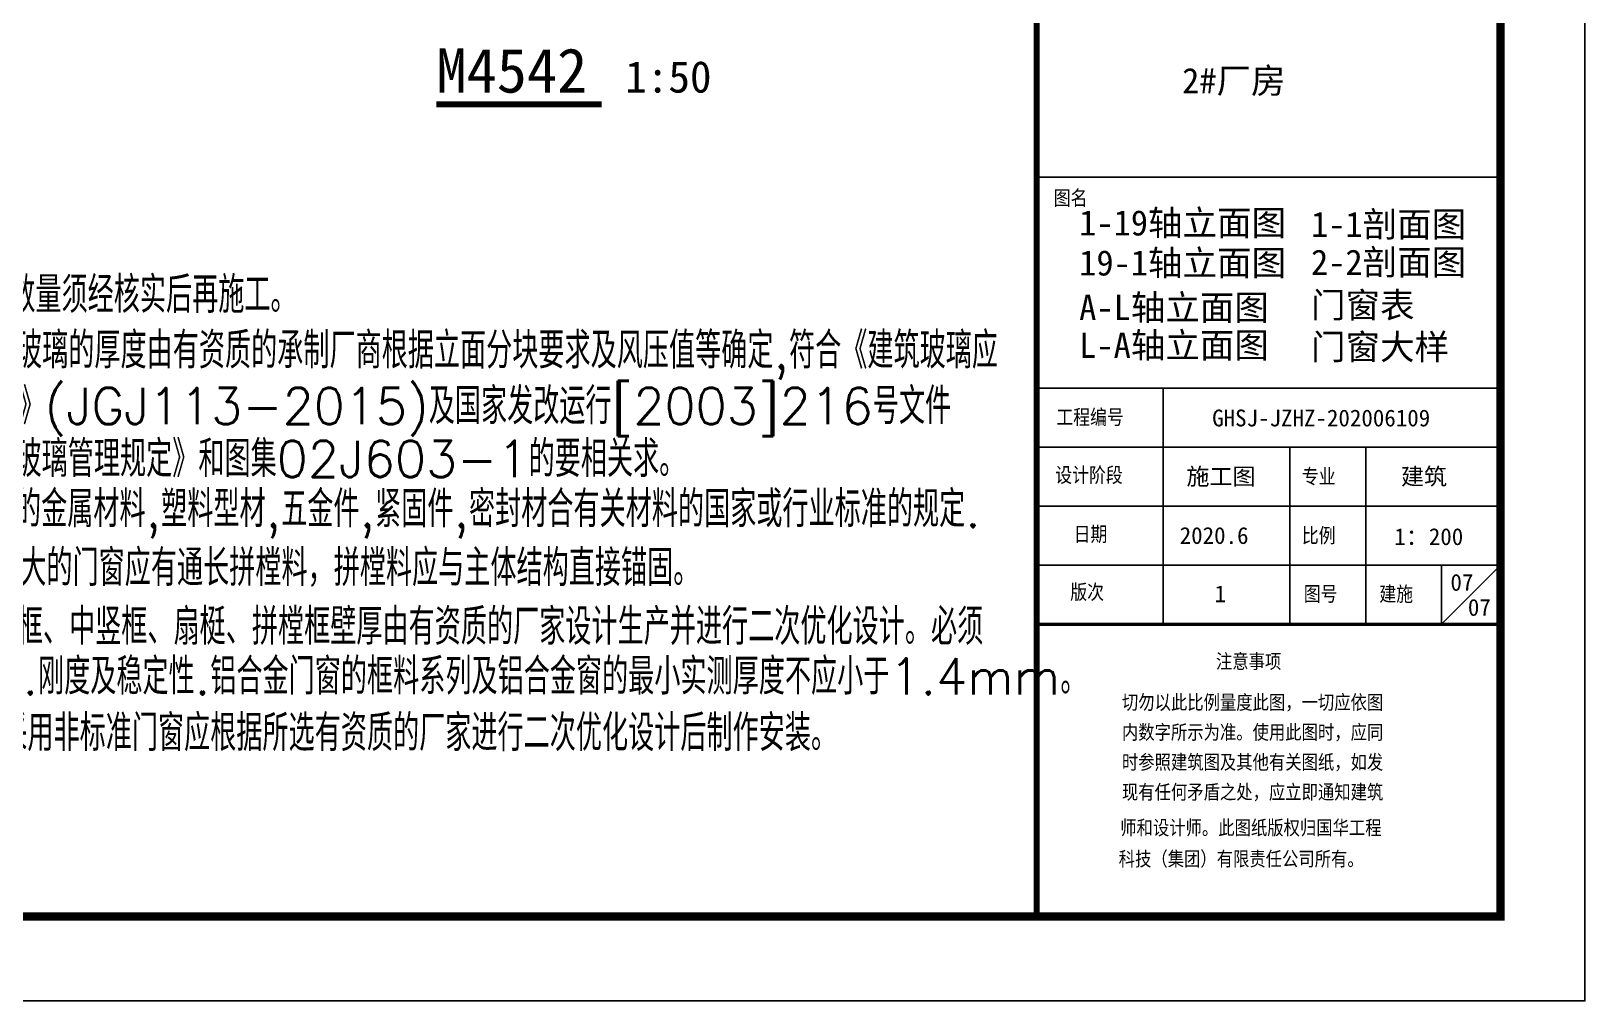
# Model space of a CAD drawing. Extents: x -21908402 to 2288787, y 79687 to 5079726.
# Drawn here: x 2227047 to 2263887, y 79687 to 102681 of the extents above; entities that cross this region are included whole.
import ezdxf
from ezdxf.enums import TextEntityAlignment as Align

# ---------------------------------------------------------------- set-up
doc = ezdxf.new("R2010")
doc.units = 0
doc.header["$LTSCALE"] = 1000
doc.layers.get('0').update_dxf_attribs({"linetype": 'CONTINUOUS'})
for name, color, linetype in [('1', 140, 'CONTINUOUS'), ('DIM_SYMB', 3, 'CONTINUOUS'), ('PP-PM-TK', 7, 'CONTINUOUS'), ('PUB_TEXT', 7, 'CONTINUOUS'), ('PUB_TITLE', 4, 'CONTINUOUS')]:
    doc.layers.add(name, color=color, linetype=linetype)
doc.styles.add('-黑体', font='simhei.ttf', dxfattribs={"width": 0.8})
doc.styles.add('_TCH_DIM', font='SIMPLEX', dxfattribs={"bigfont": 'GBCBIG'})
doc.styles.add('TQ', font='txt.shx', dxfattribs={"width": 0.8, "bigfont": 'hztxt.shx'})
doc.styles.add('图签宋体', font='simhei.ttf')

# ---------------------------------------------------------------- blocks, each defined once
blk = doc.blocks.new('TKL')
at = {"layer": '1'}
blk.add_line((2296643, 450235), (2307643, 450235), dxfattribs=at)
at = {"layer": '1', "color": 4}
for p, q in [((2296643, 445235), (2307643, 445235)), ((2299642, 445235), (2299642, 439635)), ((2296643, 443835), (2307643, 443835)), ((2302643, 443835), (2302643, 439635)), ((2304451, 443835), (2304451, 439635)), ((2296643, 442435), (2307643, 442435)), ((2296643, 441035), (2307643, 441035)), ((2306243, 441035), (2306243, 439635)), ((2307643, 441035), (2306243, 439635))]:
    blk.add_line(p, q, dxfattribs=at)
at = {"layer": '1', "color": 4, "const_width": 80}
blk.add_lwpolyline([(2296643, 439635), (2307643, 439635)], dxfattribs=at)
at = {"layer": 'PP-PM-TK', "color": 4, "const_width": 140}
blk.add_lwpolyline([(2296643, 547507), (2296643, 432707)], dxfattribs=at)
at = {"layer": 'PUB_TEXT', "color": 2, "style": 'TQ'}
for s, height, p in [('图名', 400, (2297049, 449531)), ('工程编号', 400, (2297111, 444334)), ('设计阶段', 400, (2297084, 442961)), ('专业', 400, (2302932, 442928)), ('日期', 400, (2297520, 441561)), ('比例', 400, (2302932, 441528)), ('版次', 400, (2297441, 440188)), ('图号', 400, (2302977, 440143)), ('建施', 400, (2304769, 440141)), ('注意事项', 387.2, (2300895, 438551)), ('切勿以此比例量度此图，一切应依图', 387.2, (2298666, 437579)), ('内数字所示为准。使用此图时，应同', 387.2, (2298666, 436871)), ('时参照建筑图及其他有关图纸，如发', 387.2, (2298666, 436161)), ('现有任何矛盾之处，应立即通知建筑', 387.2, (2298666, 435452)), ('师和设计师。此图纸版权归国华工程', 387.2, (2298626, 434606)), ('科技（集团）有限责任公司所有。', 387.2, (2298590, 433868))]:
    blk.add_text(s, height=height, dxfattribs=at).set_placement(p)
at = {"layer": 'PUB_TITLE', "color": 255, "style": '-黑体'}
for s, height, p in [('2#厂房', 600, (2300093, 452225)), ('GHSJ-JZHZ-202006109', 400, (2300805, 444327)), ('施工图', 400, (2300196, 442941)), ('建筑', 400, (2305282, 442941)), ('2020.6', 400, (2300035, 441541)), ('1：200', 400, (2305124, 441514)), ('1', 400, (2300863, 440159)), ('07', 400, (2306868, 439837))]:
    blk.add_text(s, height=height, dxfattribs=at).set_placement(p)
blk = doc.blocks.new('KJLL51')
at = {"layer": 'PUB_TEXT', "style": '_TCH_DIM'}
blk.add_text('注：1.门窗尺寸,数量须经核实后再施工。', height=645.05, dxfattribs=at).set_placement((1382355, 93284), align=Align.MIDDLE)
for s, p in [('2.门窗框料及玻璃的厚度由有资质的承制厂商根据立面分块要求及风压值等确定,符合《建筑玻璃应', (1378715, 92034)), ('用技术规程》(JGJ113-2015)及国家发改运行[2003]216号文件', (1379591, 91045)), ('《建筑安全玻璃管理规定》和图集02J603-1的要相关求。', (1379536, 90105)), ('3.与门窗相关的金属材料,塑料型材,五金件,紧固件,密封材合有关材料的国家或行业标准的规定.', (1378697, 89213)), ('洞口面积较大的门窗应有通长拼樘料，拼樘料应与主体结构直接锚固。', (1379620, 88167)), ('4.铝合金窗横框、中竖框、扇梃、拼樘框壁厚由有资质的厂家设计生产并进行二次优化设计。必须', (1378729, 87121)), ('保证其强度.刚度及稳定性.铝合金门窗的框料系列及铝合金窗的最小实测厚度不应小于1.4mm。', (1379659, 86237)), ('5、本工程内采用非标准门窗应根据所选有资质的厂家进行二次优化设计后制作安装。', (1378729, 85232))]:
    blk.add_text(s, height=645.05, dxfattribs=at).set_placement(p)

msp = doc.modelspace()

# ---------------------------------------------------------------- linework, layer by layer
at = {"layer": 'DIM_SYMB', "const_width": 140}
msp.add_lwpolyline([(2236657.5, 100941.3), (2240576.3, 100941.3)], dxfattribs=at)
at = {"layer": 'PUB_TITLE'}
msp.add_lwpolyline([(2095686.8, 79687.5), (2263886.8, 79687.5), (2263886.8, 198487.5), (2095686.8, 198487.5)], close=True, dxfattribs=at)
at = {"layer": 'PUB_TITLE', "const_width": 200}
msp.add_lwpolyline([(2100686.8, 81687.5), (2261886.8, 81687.5), (2261886.8, 196487.5), (2100686.8, 196487.5)], close=True, dxfattribs=at)

# ---------------------------------------------------------------- block references
msp.add_blockref('TKL', (-45755.9, -351019.2))
at = {"xscale": 1.333333333372138, "yscale": 1.333333333335759, "zscale": 1.3333333333333}
msp.add_blockref('KJLL51', (384202, -28031.5), dxfattribs=at)

# ---------------------------------------------------------------- texts
at = {"layer": 'PUB_TEXT', "style": '图签宋体'}
for s, height, p in [('M4542', 1051.48, (2236657.5, 101221.3)), ('1:50', 751.05, (2241136.3, 101221.3))]:
    msp.add_text(s, height=height, dxfattribs=at).set_placement(p)
at = {"layer": 'PUB_TITLE', "color": 255, "style": '-黑体'}
for s, height, p in [('1-19轴立面图', 600, (2251896.2, 97834.8)), ('1-1剖面图', 600, (2257392.8, 97799.6)), ('19-1轴立面图', 600, (2251896.2, 96885.9)), ('2-2剖面图', 600, (2257392.8, 96901.5)), ('A-L轴立面图', 600, (2251896.2, 95827.9)), ('门窗表', 600, (2257392.8, 95884.6)), ('L-A轴立面图', 600, (2251896.2, 94933.6)), ('门窗大样', 600, (2257392.8, 94894)), ('07', 400, (2260698.2, 89410.6))]:
    msp.add_text(s, height=height, dxfattribs=at).set_placement(p)

doc.saveas('drawing.dxf')
